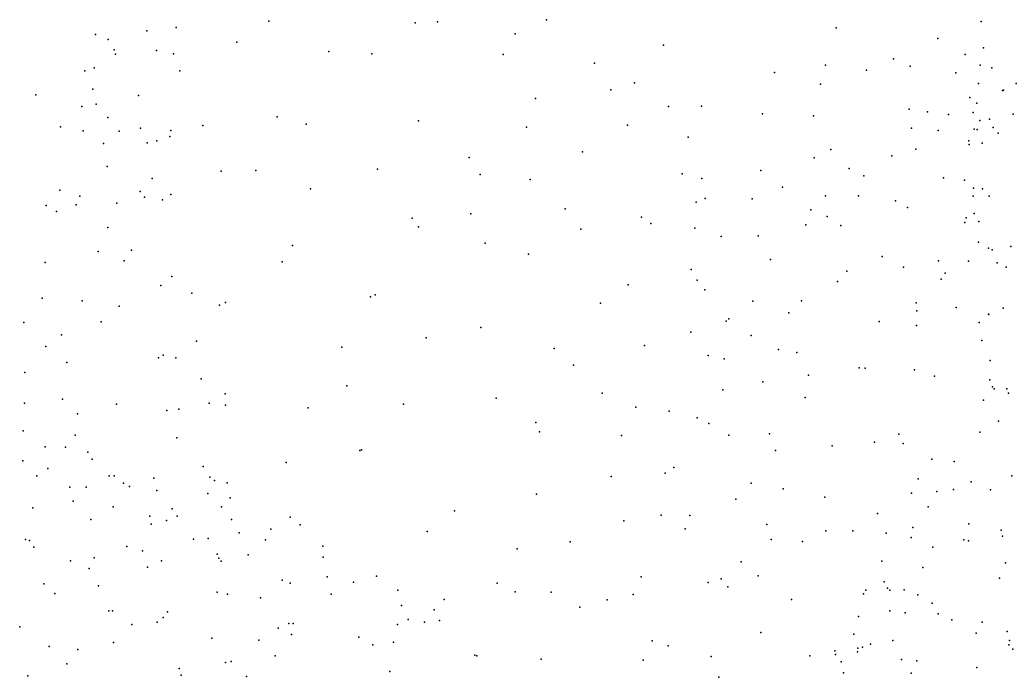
# Model space of a CAD drawing. Header units: metres. Extents: x -25 to 25, y -27.8 to 27.8.
# Drawn here: x -0.19 to 2.434, y 19.12 to 20.852 of the extents above; entities that cross this region are included whole.
import ezdxf

# ---------------------------------------------------------------- set-up
doc = ezdxf.new("R2010")
doc.units = ezdxf.units.M

msp = doc.modelspace()

# ---------------------------------------------------------------- linework, layer by layer
for p in [(0.4655, 20.8485, -4.0402), (0.851, 20.8442, 5.0848), (0.9096, 20.8469, -3.9941), (1.1973, 20.8515, 4.9896), (2.3421, 20.8477, 2.8069), (0.0089, 20.8133, 4.1055), (0.1445, 20.823, 2.4597), (0.221, 20.8318, 2.6884), (1.1147, 20.8146, -3.8978), (1.96, 20.8307, -2.6011), (0.0419, 20.8001, 4.3094), (0.381, 20.793, 5.0561), (1.5048, 20.785, -3.3385), (2.2277, 20.8026, 4.0702), (0.0583, 20.7731, 4.5818), (0.0617, 20.761, 3.3856), (0.1695, 20.7709, 4.8545), (0.2141, 20.762, 2.9421), (0.6236, 20.7683, 5.15), (0.7364, 20.7622, -4.0516), (1.0823, 20.7604, 5.0943), (2.3, 20.7602, 3.503), (2.3482, 20.7777, 2.6535), (1.3237, 20.7378, -3.723), (1.9314, 20.7321, 4.544), (2.1107, 20.7492, -2.4542), (2.1552, 20.7297, 4.2576), (2.3394, 20.7324, 2.3218), (-0.0192, 20.7171, -3.9925), (0.0057, 20.7256, 3.5971), (0.2307, 20.717, 5.0113), (1.7976, 20.7127, 4.6753), (2.0395, 20.7194, 4.4196), (2.2747, 20.7122, 3.1878), (2.3699, 20.7254, 2.006), (1.4289, 20.6859, -3.6054), (1.9187, 20.6825, -2.704), (2.3346, 20.6842, 2.4747), (2.4338, 20.6836, 1.5956), (-0.1487, 20.6546, 2.4113), (0.0021, 20.6687, 3.9378), (0.1219, 20.6525, -4.0409), (1.366, 20.6675, 5.008), (2.3982, 20.6655, 0.8461), (2.401, 20.6662, -2.2074), (0.0102, 20.6296, 4.7435), (1.1682, 20.6445, -3.9476), (2.3119, 20.6474, 0.6009), (2.3305, 20.6321, 3.3645), (-0.0275, 20.6234, 4.4456), (1.5181, 20.6232, -3.4504), (1.6056, 20.6245, -3.1409), (1.7655, 20.6037, -2.8954), (1.8998, 20.5987, 4.616), (2.1523, 20.6162, 0.584), (2.2002, 20.6092, 0.4274), (2.2558, 20.6023, 4.0617), (2.3205, 20.6076, 2.1323), (2.4261, 20.6031, 0.4522), (0.0414, 20.5944, 2.5165), (0.2917, 20.573, -4.1046), (0.4871, 20.5958, 5.2432), (0.5641, 20.5769, -4.1447), (0.8596, 20.5855, 5.2595), (1.41, 20.5744, -3.7347), (2.3381, 20.5862, 3.8569), (2.3641, 20.5905, 3.6913), (-0.0834, 20.5696, -4.0104), (-0.0236, 20.5597, 4.1409), (0.0714, 20.5581, 3.7229), (0.1277, 20.5668, 3.4618), (0.2074, 20.5601, 2.7838), (1.1446, 20.5694, 5.1772), (2.1587, 20.566, 0.7297), (2.2283, 20.5605, -2.3771), (2.3237, 20.5634, 2.6468), (2.3309, 20.5631, 3.1294), (2.3733, 20.568, 3.5099), (2.3868, 20.5532, 1.1158), (0.0298, 20.5263, 4.9485), (0.1452, 20.5278, 2.6209), (0.1704, 20.5326, 5.1023), (0.205, 20.5444, 3.02), (1.5699, 20.5429, -3.3132), (2.3093, 20.533, 2.4344), (2.3101, 20.5233, 0.2633), (2.3447, 20.5269, 1.9314), (1.2913, 20.5037, 5.155), (1.9458, 20.5104, 0.297), (2.1062, 20.4936, -2.5328), (2.17, 20.5107, 4.2909), (0.9929, 20.4888, -4.1061), (1.9021, 20.4878, 0.4892), (0.0396, 20.4652, 3.8715), (0.3395, 20.4528, 5.2652), (0.4313, 20.4553, -4.1776), (0.7513, 20.4588, 5.3313), (1.0225, 20.4444, 5.2984), (1.5546, 20.4465, -3.4992), (1.7616, 20.4551, 4.8498), (1.9942, 20.4599, 0.6481), (0.1585, 20.4336, 3.5411), (1.1536, 20.4313, -4.0404), (1.6061, 20.4338, 5.0237), (2.0326, 20.4404, 4.4884), (2.2428, 20.4353, 4.1388), (2.298, 20.429, 2.1934), (-0.085, 20.4034, 4.6421), (0.1263, 20.3996, 3.7014), (0.207, 20.3919, 3.2001), (0.5755, 20.4064, -4.2068), (1.8184, 20.4106, 0.3841), (2.0188, 20.3885, -2.6347), (2.3214, 20.4081, 3.984), (2.3456, 20.4062, 2.5802), (-0.1214, 20.3624, -4.0199), (-0.0423, 20.3647, 4.0953), (-0.0327, 20.3876, 4.8795), (0.0651, 20.3688, -4.09), (0.1376, 20.3844, 5.136), (0.1853, 20.3776, 2.827), (1.5909, 20.3713, -3.2823), (1.6151, 20.381, -3.1258), (1.7387, 20.3802, -2.9205), (1.9317, 20.3879, 4.689), (2.1165, 20.3751, 0.8414), (2.3211, 20.3871, 1.1572), (2.3632, 20.3875, 2.7719), (-0.0939, 20.3469, 4.4086), (0.9972, 20.3405, -4.15), (1.2459, 20.3536, 5.2758), (1.8934, 20.351, -2.7544), (2.1478, 20.357, 0.1801), (2.3234, 20.3413, 2.3381), (0.8428, 20.3291, -4.2006), (1.447, 20.3322, -3.7788), (1.4717, 20.3152, 5.2116), (1.8797, 20.3114, 4.8263), (1.9365, 20.3338, 0.1525), (2.2984, 20.3178, 2.0319), (2.3021, 20.3306, -2.3491), (2.3355, 20.3204, 1.3021), (0.0416, 20.3048, 2.6291), (0.8599, 20.3065, 5.362), (1.2871, 20.3, -3.9597), (1.5874, 20.303, -3.4272), (1.9719, 20.3096, 0.7271), (1.0353, 20.2633, 5.3546), (1.6574, 20.2811, 5.12), (1.7548, 20.283, 0.2805), (2.3349, 20.266, 1.5462), (0.0158, 20.2412, 3.9834), (0.1039, 20.2453, 3.8229), (0.5281, 20.2569, -4.2356), (1.1494, 20.2347, -4.0669), (2.3612, 20.2502, 0.2028), (2.3706, 20.2461, 4.068), (2.42, 20.2546, 2.6558), (-0.1239, 20.2125, 4.4803), (0.0846, 20.2169, 5.1369), (0.5002, 20.2141, 5.3647), (1.7869, 20.2207, 0.5213), (2.0812, 20.2281, 0.915), (2.2295, 20.2165, 1.1457), (2.3082, 20.2161, 1.8425), (2.3837, 20.2116, -2.289), (1.578, 20.1945, 5.2434), (1.9881, 20.1901, -2.6603), (2.1371, 20.2, -2.5152), (2.2467, 20.1841, -2.4042), (2.4073, 20.2003, 2.4202), (0.2102, 20.1753, 3.0598), (1.4119, 20.1537, 5.3316), (1.5938, 20.1662, -3.3179), (1.9632, 20.1628, 4.8798), (2.2365, 20.1684, 4.3134), (0.1811, 20.152, 5.2381), (0.2628, 20.1321, 3.4189), (0.7458, 20.127, -4.2325), (1.6141, 20.1403, -3.1552), (-0.1318, 20.1185, 4.7002), (-0.0259, 20.1112, 5.0128), (0.3358, 20.1005, -4.2166), (0.3514, 20.1074, 5.3465), (0.7332, 20.1221, 5.4168), (1.3392, 20.1054, -3.8995), (1.7406, 20.1104, 0.374), (1.869, 20.1118, 5.0618), (2.1708, 20.106, 0.2), (0.0709, 20.0973, 3.9052), (1.8353, 20.08, 0.1892), (2.1723, 20.0851, 4.5101), (2.2764, 20.0942, 1.4823), (2.3612, 20.0768, 1.9401), (2.3616, 20.0759, 4.3126), (2.4, 20.0924, 2.1292), (-0.1796, 20.0549, -3.9396), (0.0234, 20.0561, 2.6875), (1.6698, 20.0577, -3.0167), (1.6774, 20.064, 5.2693), (2.0729, 20.0571, 4.7453), (2.3362, 20.0548, 1.7307), (-0.0804, 20.0218, 4.238), (1.0237, 20.0416, -4.1225), (1.5771, 20.0291, -3.442), (2.1712, 20.0463, 1.1813), (0.2751, 20.0052, 3.2945), (0.8796, 20.0137, 5.4527), (1.7363, 20.0204, 0.5828), (2.3438, 20.007, -2.3062), (-0.1222, 19.9913, 4.8922), (0.6576, 19.9894, -4.2162), (1.2173, 19.9862, -3.9803), (1.4551, 19.9942, -3.7184), (1.8078, 19.9838, -2.8455), (1.856, 19.9757, 5.1732), (-0.0662, 19.9488, 5.0557), (0.1749, 19.9618, 2.8768), (0.1874, 19.9681, -4.1267), (0.2203, 19.9611, 3.6865), (1.6229, 19.968, -3.2006), (1.6646, 19.9586, 0.4328), (2.3658, 19.9544, 4.5395), (-0.1777, 19.923, 4.7258), (1.2679, 19.9418, 5.4516), (2.0209, 19.9354, -2.6086), (2.0361, 19.9345, 4.9688), (2.1662, 19.9297, -2.4605), (0.2872, 19.9061, 3.4966), (1.7669, 19.8978, 5.2822), (1.8869, 19.9156, 0.9014), (2.2189, 19.9133, 4.7005), (2.3646, 19.9039, 1.6053), (0.3507, 19.8668, -4.1665), (0.6711, 19.8878, 5.4768), (1.3435, 19.8685, -3.8093), (1.6616, 19.8775, 0.6017), (2.3719, 19.8853, 11.3363), (2.3765, 19.8798, 0.3379), (2.4091, 19.8797, -2.2232), (2.4138, 19.8684, 10.9564), (-0.1783, 19.8422, 4.5417), (-0.0777, 19.8528, 4.2833), (0.0641, 19.8391, 4.0006), (0.3081, 19.8419, 3.2843), (0.8199, 19.8393, -4.1386), (1.0646, 19.8549, -4.0306), (1.8786, 19.8567, -2.7575), (2.3478, 19.8495, 11.1119), (-0.0381, 19.8135, -3.9615), (0.1971, 19.823, 3.7988), (0.2287, 19.826, 2.9782), (0.3513, 19.8365, 5.4282), (0.5693, 19.8299, -4.1766), (1.4325, 19.8315, 5.4574), (1.5202, 19.8209, -3.5555), (1.1689, 19.7915, -3.9333), (1.5941, 19.803, 5.3984), (1.6247, 19.7884, -3.2855), (2.3876, 19.7947, 4.7706), (-0.1813, 19.7692, 18.943), (1.1783, 19.7661, 5.5084), (1.784, 19.7614, 0.3173), (2.1247, 19.76, 5.008), (2.3387, 19.7657, 1.3648), (-0.0445, 19.7578, 5.2684), (0.2235, 19.7511, 5.4384), (1.3941, 19.7565, -3.6915), (1.6772, 19.7575, 0.7361), (2.0612, 19.7394, -2.5585), (2.1363, 19.736, 1.1375), (-0.1236, 19.7266, 18.2387), (-0.0703, 19.7264, 18.5753), (-0.0114, 19.7125, 4.1809), (0.7051, 19.7171, -4.0959), (0.7095, 19.7195, 5.5201), (1.8003, 19.7172, 0.8799), (1.9496, 19.73, -2.6919), (-0.1829, 19.69, 2.751), (-0.0001, 19.6945, 19.274), (0.5112, 19.686, -4.0932), (2.2115, 19.6947, -2.4014), (2.2709, 19.6886, 0.3819), (-0.1163, 19.6699, 4.3499), (0.2925, 19.6752, 3.7151), (1.5091, 19.6578, 0.6437), (1.5325, 19.6726, -3.4899), (-0.1457, 19.651, 17.9883), (0.0448, 19.6502, 18.0316), (0.0578, 19.6506, 18.7328), (0.0826, 19.6312, 18.9837), (0.1629, 19.6448, 18.1678), (0.3097, 19.6471, 3.0036), (0.3223, 19.6382, -4.0444), (0.3555, 19.6319, 3.4553), (1.3673, 19.6487, 5.5075), (1.7359, 19.6313, -3.1179), (2.1755, 19.6425, 11.0731), (2.3151, 19.6348, 11.7501), (2.4224, 19.6506, 11.9063), (-0.0585, 19.6206, 19.5907), (-0.0159, 19.6206, 17.8888), (0.0988, 19.6221, 19.1687), (0.1703, 19.6122, 18.5337), (0.3049, 19.6038, 18.0019), (1.1708, 19.602, -3.8251), (1.8204, 19.6166, -2.8873), (2.1579, 19.6047, 11.3959), (2.225, 19.6092, 5.0711), (2.2694, 19.6147, 1.1847), (2.366, 19.6137, 10.6744), (-0.0503, 19.5836, 5.3998), (0.3635, 19.5927, 18.1853), (1.6959, 19.5889, 0.3697), (1.9304, 19.594, 0.9432), (-0.1558, 19.5664, 17.7492), (0.0552, 19.5691, 4.0945), (0.2107, 19.5636, 17.744), (0.3406, 19.5685, 17.8267), (0.9546, 19.5581, -3.9304), (2.0685, 19.5516, 1.0141), (2.202, 19.569, 11.5965), (-0.0035, 19.5352, 17.6166), (0.1522, 19.5441, 19.3554), (0.1555, 19.5235, 17.5983), (0.196, 19.5333, 19.0216), (0.2243, 19.5445, 18.7999), (0.3674, 19.536, 3.6024), (0.5216, 19.542, 18.037), (1.4006, 19.532, 0.6344), (1.4991, 19.5466, 0.3738), (1.5747, 19.5465, 0.7724), (2.3095, 19.5245, 5.2357), (0.3872, 19.5005, 3.1139), (0.4706, 19.5103, -3.9993), (0.5484, 19.5216, 5.5728), (0.8828, 19.5039, 5.5558), (1.5622, 19.5113, -3.4453), (1.7773, 19.5221, 0.8914), (1.9324, 19.5055, 5.3108), (2.0041, 19.5054, 0.379), (2.092, 19.4998, 11.2092), (2.1618, 19.5142, 10.8679), (2.3949, 19.5076, 12.2499), (-0.1755, 19.483, 5.3685), (-0.1647, 19.4805, -3.8193), (0.2668, 19.4841, 2.8943), (0.3058, 19.4854, 5.5679), (0.457, 19.4824, 18.4753), (1.2596, 19.4767, 0.5145), (1.7887, 19.4829, 5.3728), (1.8716, 19.4775, -2.7721), (2.1574, 19.4881, 0.3931), (2.2958, 19.482, 12.0329), (2.3081, 19.4793, -2.2985), (2.3977, 19.4913, 1.1682), (-0.1536, 19.4629, 2.7785), (0.0913, 19.4647, 2.791), (0.1331, 19.4528, 19.5785), (0.3298, 19.4439, -3.9656), (0.6073, 19.465, 18.2696), (1.1193, 19.4583, -3.7888), (2.2144, 19.4628, 10.7087), (-0.0566, 19.4269, 4.2017), (0.0058, 19.435, 17.3511), (0.1825, 19.4271, 3.9924), (0.3337, 19.4339, 3.8384), (0.34, 19.426, 18.7759), (0.4109, 19.4426, 3.3978), (0.6085, 19.4364, 17.7382), (1.7094, 19.4238, 0.3635), (2.0798, 19.4259, 10.9751), (2.4056, 19.4218, 0.3993), (-0.0078, 19.4067, -3.856), (0.146, 19.4104, 17.2746), (2.1879, 19.4089, 11.8914), (-0.1268, 19.3658, 5.4579), (0.501, 19.3759, 17.4411), (0.522, 19.3677, -3.9216), (0.6193, 19.3845, 17.5892), (0.6889, 19.3701, -3.8981), (0.7494, 19.386, 5.5897), (1.0668, 19.368, 5.5575), (1.4462, 19.3843, 0.7213), (1.623, 19.3693, 5.4815), (1.6573, 19.379, -3.2755), (1.7548, 19.3872, -3.0484), (2.0865, 19.3714, 11.5716), (2.3897, 19.3807, -2.1798), (-0.0983, 19.3405, 17.0881), (0.0167, 19.3609, 19.7656), (0.3292, 19.3443, 18.9711), (0.8049, 19.3491, 18.2404), (1.1145, 19.345, 0.5122), (1.2093, 19.3442, -3.6815), (1.6744, 19.3578, 0.8357), (2.032, 19.3401, 11.2498), (2.0376, 19.349, 5.3627), (2.0955, 19.355, -2.5069), (2.1013, 19.3497, 11.7388), (2.1393, 19.35, 0.9522), (0.3566, 19.3387, 2.9028), (0.4433, 19.3296, 3.6082), (0.63, 19.3388, 18.4997), (0.927, 19.3246, 0.383), (1.357, 19.3239, 5.5354), (1.4254, 19.3381, -3.5392), (1.8419, 19.3246, 0.369), (2.1753, 19.3368, 12.4255), (2.2126, 19.315, 12.5963), (0.0436, 19.2953, 5.5573), (0.0536, 19.2954, 17.0295), (0.1984, 19.2924, 5.5987), (0.8153, 19.3092, -3.8277), (0.9012, 19.2979, 18.0532), (1.2849, 19.3043, 0.6603), (2.1012, 19.2952, 11.9803), (2.142, 19.2901, 5.4848), (2.2287, 19.2871, 10.624), (0.1714, 19.2653, 3.9891), (0.1873, 19.2775, 19.6195), (0.5181, 19.2617, 5.6594), (0.5296, 19.2619, 3.2063), (0.8322, 19.272, 17.6343), (0.8757, 19.2653, 5.5972), (0.9151, 19.2695, 17.8329), (2.0188, 19.2798, 11.4084), (2.2648, 19.2716, -2.3318), (2.3449, 19.2655, 5.68), (-0.1902, 19.2526, 16.9838), (0.1043, 19.2589, 2.7885), (0.4899, 19.249, 17.2132), (0.8047, 19.2587, 0.2492), (1.7618, 19.2378, 5.4833), (2.329, 19.2365, 12.8843), (2.4101, 19.2405, 0.377), (0.0562, 19.2118, 19.811), (0.3156, 19.2229, 19.3192), (0.4395, 19.2177, 18.9085), (0.5251, 19.233, 3.0538), (0.7023, 19.2259, 17.3954), (0.7937, 19.2124, 0.481), (1.4754, 19.2158, 0.3389), (2.0063, 19.2338, 11.0425), (2.1088, 19.2169, 0.3761), (2.4166, 19.2168, 0.9669), (-0.1131, 19.201, 4.1959), (-0.0379, 19.1933, 16.8852), (0.7395, 19.2057, 18.5424), (1.5175, 19.2032, 5.5356), (1.9567, 19.1898, 5.5082), (2.0163, 19.187, 11.6817), (2.0172, 19.1969, -2.5393), (2.0296, 19.1992, 11.858), (2.0506, 19.2076, 12.524), (2.4149, 19.2055, -2.0865), (2.4252, 19.1944, 13.0323), (-0.067, 19.1557, 2.7662), (0.3512, 19.159, 3.8703), (0.3665, 19.1619, 19.1442), (0.4824, 19.1762, 3.6689), (1.0081, 19.1781, 17.9308), (1.0137, 19.1763, 0.5398), (1.1827, 19.168, -3.6072), (1.4512, 19.165, 0.6771), (1.6304, 19.1749, -3.2047), (1.8904, 19.1765, -2.6347), (1.9578, 19.1801, 0.3634), (1.9729, 19.1608, 12.3435), (2.1324, 19.1666, -19.0368), (2.1724, 19.1633, 12.8153), (0.2295, 19.1433, -3.8081), (0.7846, 19.1356, -3.7298), (1.9796, 19.1321, 11.5031), (2.1575, 19.1304, 5.7598), (2.33, 19.1457, -19.3459), (-0.1698, 19.124, 19.9861), (0.2345, 19.1251, 5.6484), (0.4065, 19.1223, -3.7843), (1.6506, 19.1205, 0.3464)]:
    msp.add_point(p)

doc.saveas('drawing.dxf')
